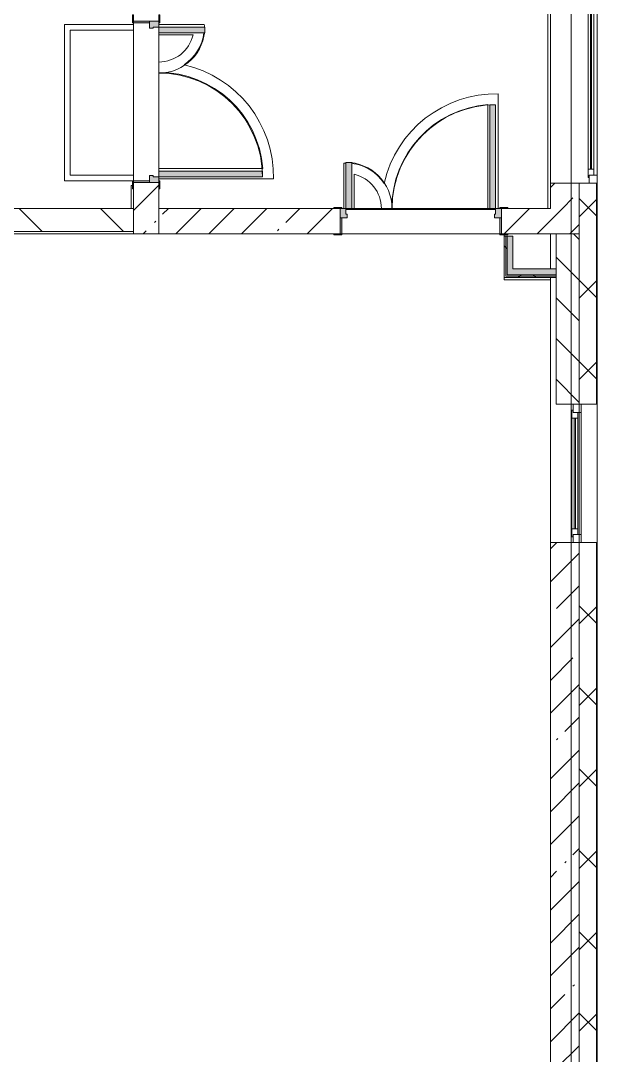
# Model space of a CAD drawing. Header units: millimetres. Extents: x 35378 to 237579, y -8553 to 29000.
# Drawn here: x 228625 to 233633, y 3249 to 12230 of the extents above; entities that cross this region are included whole.
import ezdxf

# ---------------------------------------------------------------- set-up
doc = ezdxf.new("R2010")
doc.units = ezdxf.units.MM
doc.linetypes.add('Осевая', pattern=[3175, 635, -476.25, 1587.5, -476.25])
for name, color, linetype, lineweight, true_color in [('A-DOOR-1', 7, 'Continuous', 5, 0xaaaaaa), ('A-DOOR-2', 7, 'Continuous', 5, 0xe2e2e2), ('A-DOOR-FRAM-1', 7, 'Continuous', 5, 0xe2e2e2), ('A-DOOR-FRAM-2', 7, 'Continuous', 5, 0xaaaaaa), ('A-FLOR-2', 7, 'Continuous', 5, 0xaaaaaa), ('I-WALL-1', 7, 'Continuous', 9, 0xe7e7e7)]:
    doc.layers.add(name, color=color, linetype=linetype, lineweight=lineweight, true_color=true_color)
for name, color, linetype, lineweight in [('A-GLAZ-2', 7, 'Continuous', 5), ('A-WALL', 7, 'Continuous', 9), ('A-WALL-4', 7, 'Continuous', 5), ('I-WALL-3', 7, 'Continuous', 5), ('Оси', 7, 'Continuous', 9), ('Оси-2', 7, 'Осевая', 9)]:
    doc.layers.add(name, color=color, linetype=linetype, lineweight=lineweight)
pattern_1 = [(45, (108394.95, 0), (-285.1231, 285.1231), []), (45, (108680.07, 0), (-285.1231, 285.1231), [504.031, -100.806, 16.764, -84.042])]
pattern_2 = [(45, (108394.95, 0), (-530.33, 530.33), []), (135, (108394.95, 0), (-530.33, -530.33), [])]

# ---------------------------------------------------------------- blocks, each defined once
blk = doc.blocks.new('120_Окно_СКБ_1Ст - 120_Окно_СКБ_1Ст 1200х2500_h_ с форточкой 3-24161067-3_5_2_птичка')
at = {"layer": 'A-GLAZ-2'}
for p, q in [((-600, -127), (-600, -57)), ((-600, -57), (-530, -57)), ((600, -57), (-600, -57)), ((-530, -57), (-530, -127)), ((530, -87), (-530, -87)), ((-530, -87), (-530, -127)), ((-480, -137), (-480, -87)), ((480, -137), (480, -87)), ((530, -127), (530, -57)), ((530, -57), (600, -57)), ((530, -127), (530, -87)), ((600, -57), (600, -127)), ((-530, -127), (-600, -127)), ((-600, -127), (-550, -127)), ((-530, -127), (-550, -127)), ((-550, -127), (-550, -137)), ((-550, -137), (550, -137)), ((550, -137), (-550, -137)), ((-480, -107), (480, -107)), ((480, -117), (-480, -117)), ((600, -127), (530, -127)), ((550, -127), (530, -127)), ((550, -127), (600, -127)), ((550, -137), (550, -127))]:
    blk.add_line(p, q, dxfattribs=at)
blk = doc.blocks.new('110_Дверь_СКБ_2Ст - Д-5_п_ Из игровой в коридор-32679362-3_5_2_птичка')
at = {"layer": 'A-DOOR-2'}
for points in [[(612.5, 110), (662.5, 110), (662.5, 1010), (612.5, 1010), (612.5, 153.6)], [(-587.5, 110), (-587.5, 510), (-637.5, 510), (-637.5, 110)], [(712.5, -110), (712.5, 30), (697.5, 30), (697.5, -110)]]:
    blk.add_hatch(color=256, dxfattribs=at).paths.add_polyline_path(points)
h = blk.add_hatch(color=256, dxfattribs=at)
h.paths.add_polyline_path([(-627.5, 30), (-627.5, 60), (-637.5, 60), (-640.6, 110), (-687.5, 110), (-687.5, 30), (-640.6, 30)])
h.paths.add_polyline_path([(712.5, 30), (712.5, 110), (662.5, 110), (662.5, 60), (652.5, 60), (652.5, 30)])
at = {"layer": 'A-DOOR-FRAM-1'}
for points in [[(-672.5, 110), (-672.5, 118), (-742.5, 118), (-742.5, 110)], [(767.5, 110), (767.5, 118), (697.5, 118), (697.5, 110), (757.7, 110)], [(-672.5, -110), (-672.5, 30), (-687.5, 30), (-687.5, -110)], [(-672.5, -118), (-672.5, -110), (-742.5, -110), (-742.5, -118)], [(767.5, -118), (767.5, -110), (697.5, -110), (697.5, -118), (757.7, -118)]]:
    blk.add_hatch(color=256, dxfattribs=at).paths.add_polyline_path(points)
at = {"layer": 'A-DOOR-1'}
for p, q in [((662.5, 1010), (612.5, 1010)), ((612.5, 1010), (612.5, 110)), ((662.5, 110), (662.5, 1010)), ((-637.5, 510), (-637.5, 110)), ((-587.5, 510), (-637.5, 510)), ((-587.5, 110), (-587.5, 510)), ((-637.5, 110), (-587.5, 110)), ((612.5, 110), (662.5, 110))]:
    blk.add_line(p, q, dxfattribs=at)
for centre, radius, start, end in [((662.5, 110), 900, 90, 180), ((-637.5, 110), 400, 360, 90)]:
    blk.add_arc(centre, radius, start, end, dxfattribs=at)
at = {"layer": 'A-DOOR-FRAM-2'}
for p, q in [((-672.5, 118), (-742.5, 118)), ((-742.5, 118), (-742.5, 110)), ((-742.5, 110), (-672.5, 110)), ((-637.5, 110), (-687.5, 110)), ((-687.5, 110), (-687.5, 30)), ((-672.5, 110), (-672.5, 118)), ((-637.5, 60), (-637.5, 110)), ((662.5, 110), (662.5, 60)), ((712.5, 110), (662.5, 110)), ((767.5, 118), (697.5, 118)), ((697.5, 118), (697.5, 110)), ((697.5, 110), (767.5, 110)), ((712.5, 30), (712.5, 110)), ((767.5, 110), (767.5, 118)), ((-687.5, 30), (-627.5, 30)), ((-672.5, 30), (-687.5, 30)), ((-687.5, 30), (-687.5, -110)), ((-672.5, -110), (-672.5, 30)), ((-627.5, 60), (-637.5, 60)), ((-627.5, 30), (-627.5, 60)), ((662.5, 60), (652.5, 60)), ((652.5, 60), (652.5, 30)), ((652.5, 30), (712.5, 30)), ((712.5, 30), (697.5, 30)), ((697.5, 30), (697.5, -110)), ((712.5, -110), (712.5, 30)), ((-672.5, -110), (-742.5, -110)), ((-742.5, -110), (-742.5, -118)), ((-742.5, -118), (-672.5, -118)), ((-687.5, -110), (-672.5, -110)), ((-672.5, -118), (-672.5, -110)), ((697.5, -110), (712.5, -110)), ((767.5, -110), (697.5, -110)), ((697.5, -110), (697.5, -118)), ((697.5, -118), (767.5, -118)), ((767.5, -118), (767.5, -110))]:
    blk.add_line(p, q, dxfattribs=at)
blk = doc.blocks.new('110_Дверь_СКБ_2Ст - Д-1_л_Лестничная клетка EIS60 2-32142534-3_5_2_птичка')
at = {"layer": 'A-DOOR-2'}
for points in [[(612.5, 110), (662.5, 110), (662.5, 1010), (612.5, 1010), (612.5, 604.4)], [(-587.5, 110), (-587.5, 510), (-637.5, 510), (-637.5, 110)], [(712.5, -110), (712.5, 30), (697.5, 25.9), (697.5, -110)]]:
    blk.add_hatch(color=256, dxfattribs=at).paths.add_polyline_path(points)
h = blk.add_hatch(color=256, dxfattribs=at)
h.paths.add_polyline_path([(652.5, 30), (712.5, 30), (712.5, 110), (662.5, 110), (662.5, 60), (652.5, 60)])
h.paths.add_polyline_path([(-687.5, 30), (-627.5, 30), (-627.5, 60), (-637.5, 60), (-637.5, 110), (-687.5, 110)])
at = {"layer": 'A-DOOR-FRAM-1'}
for points in [[(-672.5, 110), (-672.5, 118), (-742.5, 118), (-742.5, 110)], [(767.5, 110), (767.5, 118), (697.5, 118), (697.5, 110)], [(-672.5, -110), (-672.5, 30), (-687.5, 25.9), (-687.5, -110)], [(-672.5, -118), (-672.5, -110), (-742.5, -110), (-742.5, -118)], [(767.5, -118), (767.5, -110), (697.5, -110), (697.5, -118)]]:
    blk.add_hatch(color=256, dxfattribs=at).paths.add_polyline_path(points)
at = {"layer": 'A-DOOR-1'}
for p, q in [((662.5, 1010), (612.5, 1010)), ((612.5, 1010), (612.5, 110)), ((662.5, 110), (662.5, 1010)), ((-637.5, 510), (-637.5, 110)), ((-587.5, 510), (-637.5, 510)), ((-587.5, 110), (-587.5, 510)), ((-637.5, 110), (-587.5, 110)), ((612.5, 110), (662.5, 110))]:
    blk.add_line(p, q, dxfattribs=at)
for centre, radius, start, end in [((662.5, 110), 900, 90, 180), ((-637.5, 110), 400, 360, 90)]:
    blk.add_arc(centre, radius, start, end, dxfattribs=at)
at = {"layer": 'A-DOOR-FRAM-2'}
for p, q in [((-672.5, 118), (-742.5, 118)), ((-742.5, 118), (-742.5, 110)), ((-742.5, 110), (-672.5, 110)), ((-637.5, 110), (-687.5, 110)), ((-687.5, 110), (-687.5, 30)), ((-672.5, 110), (-672.5, 118)), ((-637.5, 60), (-637.5, 110)), ((662.5, 110), (662.5, 60)), ((712.5, 110), (662.5, 110)), ((767.5, 118), (697.5, 118)), ((697.5, 118), (697.5, 110)), ((697.5, 110), (767.5, 110)), ((712.5, 30), (712.5, 110)), ((767.5, 110), (767.5, 118)), ((-687.5, 30), (-627.5, 30)), ((-672.5, 30), (-687.5, 30)), ((-687.5, 30), (-687.5, -110)), ((-672.5, -110), (-672.5, 30)), ((-627.5, 60), (-637.5, 60)), ((-627.5, 30), (-627.5, 60)), ((662.5, 60), (652.5, 60)), ((652.5, 60), (652.5, 30)), ((652.5, 30), (712.5, 30)), ((712.5, 30), (697.5, 30)), ((697.5, 30), (697.5, -110)), ((712.5, -110), (712.5, 30)), ((-672.5, -110), (-742.5, -110)), ((-742.5, -110), (-742.5, -118)), ((-742.5, -118), (-672.5, -118)), ((-687.5, -110), (-672.5, -110)), ((-672.5, -118), (-672.5, -110)), ((697.5, -110), (712.5, -110)), ((767.5, -110), (697.5, -110)), ((697.5, -110), (697.5, -118)), ((697.5, -118), (767.5, -118)), ((767.5, -118), (767.5, -110))]:
    blk.add_line(p, q, dxfattribs=at)
blk = doc.blocks.new('120_Окно_СКБ_2Ст_Фрамуга сверху - 120_Окно_СКБ_2Ст_2300х2500_h_ ДОО 2-24160916-3_5_2_птичка')
at = {"layer": 'A-GLAZ-2'}
for p, q in [((-1150, 13), (-1150, 83)), ((-1150, 83), (-1080, 83)), ((1150, 83), (-1150, 83)), ((-1080, 13), (-1150, 13)), ((-1150, 13), (-540, 13)), ((-1080, 83), (-1080, 13)), ((-1080, 83), (1080, 83)), ((-590, 53), (-1080, 53)), ((-590, 43), (-1080, 43)), ((-1080, 13), (-540, 13)), ((-590, 13), (-590, 83)), ((-590, 83), (-520, 83)), ((-520, 13), (-590, 13)), ((-520, 13), (-540, 13)), ((-540, 13), (-540, 3)), ((-540, 3), (1100, 3)), ((1100, 3), (-540, 3)), ((-520, 83), (-520, 13)), ((1080, 53), (-520, 53)), ((-520, 53), (-520, 13)), ((-470, 3), (-470, 53)), ((-470, 33), (1030, 33)), ((1030, 23), (-470, 23)), ((1030, 3), (1030, 53)), ((1080, 13), (1080, 83)), ((1080, 83), (1150, 83)), ((1080, 13), (1080, 53)), ((1150, 13), (1080, 13)), ((1100, 13), (1080, 13)), ((1100, 13), (1150, 13)), ((1100, 3), (1100, 13)), ((1150, 83), (1150, 13))]:
    blk.add_line(p, q, dxfattribs=at)

msp = doc.modelspace()

# ---------------------------------------------------------------- hatches: boundary and pattern name
at = {"layer": 'A-WALL-4'}
h = msp.add_hatch(dxfattribs=at)
h.set_pattern_fill('FP_98', color=256, style=0, pattern_type=2)
h.set_pattern_definition([(45, (108394.95, 0), (-353.5534, 353.5534), []), (135, (108394.95, 0), (-353.5534, -353.5534), [])])
h.paths.add_polyline_path([(233474.9, -250), (233624.9, -250), (233624.9, 7700), (233474.9, 7700), (233474.9, -100)])
h.paths.add_polyline_path([(233624.9, 8900), (233624.9, 10820), (233474.9, 10820), (233474.9, 8900)])
h.paths.add_polyline_path([(233624.9, 13120), (233624.9, 21400), (233474.9, 21400), (233474.9, 13120)])
h = msp.add_hatch(dxfattribs=at)
h.set_pattern_fill('FP_96', color=256, style=0, pattern_type=2)
h.set_pattern_definition([(135, (108394.95, 0), (-176.7767, -176.7767), [])])
h.paths.add_polyline_path([(233474.9, 8900), (233474.9, 10380), (233274.9, 10380), (233274.9, 8900)])
at = {"layer": 'I-WALL-1'}
for points in [[(232899.9, 10025), (232899.9, 10360), (232849.9, 10360), (232849.9, 10025)], [(233274.9, 10025), (233274.9, 10075), (232899.9, 10075), (232899.9, 10025)]]:
    msp.add_hatch(color=256, dxfattribs=at).paths.add_polyline_path(points)
at = {"layer": 'I-WALL-3'}
h = msp.add_hatch(dxfattribs=at)
h.set_pattern_fill('FP_94', color=256, style=0, pattern_type=2)
h.set_pattern_definition(pattern_1)
h.paths.add_polyline_path([(233224.9, 10600), (233474.9, 10600), (233474.9, 10820), (233224.9, 10820), (233224.9, 10643.6)])
h.paths.add_polyline_path([(233474.9, 13120), (233474.9, 21400), (233224.9, 21400), (233224.9, 13120)])
h = msp.add_hatch(dxfattribs=at)
h.set_pattern_fill('FP_94', color=256, style=0, pattern_type=2)
h.set_pattern_definition(pattern_1)
h.paths.add_polyline_path([(229604.9, 10380), (229824.9, 10380), (229824.9, 10825), (229604.9, 10825), (229604.9, 10400)])
h.paths.add_polyline_path([(229824.9, 12225), (229824.9, 13400), (229604.9, 13400), (229604.9, 12225), (229774.9, 12225)])
h.paths.add_polyline_path([(229604.9, 13900), (229824.9, 13900), (229824.9, 18600), (229604.9, 18600), (229604.9, 14692.9)])
h.paths.add_polyline_path([(229824.5, 19100), (229824.9, 19100), (229824.9, 19110), (229604.9, 19110), (229604.9, 19100)])
h = msp.add_hatch(dxfattribs=at)
h.set_pattern_fill('FP_97', color=256, style=0, pattern_type=2)
h.set_pattern_definition([(135, (108394.95, 0), (-353.5534, -353.5534), [])])
h.paths.add_polyline_path([(227724.9, 10400), (229604.9, 10400), (229604.9, 10600), (227724.9, 10600)])
h.paths.add_polyline_path([(216099.9, 10400), (216099.9, 10600), (215744.9, 10600), (215744.9, 10400), (216044.9, 10400)])
h.paths.add_polyline_path([(217699.9, 10400), (218624.9, 10400), (218624.9, 10600), (217499.9, 10600), (217499.9, 10400), (217554.9, 10400)])
h.paths.add_polyline_path([(220260.7, 10400), (220324.9, 10400), (220324.9, 10600), (219574.9, 10600), (219574.9, 10400), (219604.9, 10400)])
h = msp.add_hatch(dxfattribs=at)
h.set_pattern_fill('FP_94', color=256, style=0, pattern_type=2)
h.set_pattern_definition(pattern_1)
h.paths.add_polyline_path([(229824.9, 10380), (231399.9, 10380), (231399.9, 10600), (229824.9, 10600)])
h.paths.add_polyline_path([(233474.9, 10380), (233474.9, 10600), (232799.9, 10600), (232799.9, 10380), (233311.3, 10380)])
h = msp.add_hatch(dxfattribs=at)
h.set_pattern_fill('FP_183', color=256, style=0, pattern_type=2)
h.set_pattern_definition(pattern_2)
h.paths.add_polyline_path([(232837.4, 10000), (232837.4, 10360), (232824.9, 10360), (232824.9, 10000)])
h = msp.add_hatch(dxfattribs=at)
h.set_pattern_fill('FP_183', color=256, style=0, pattern_type=2)
h.set_pattern_definition(pattern_2)
h.paths.add_polyline_path([(232849.9, 10012.5), (232845.2, 10360), (232837.4, 10360), (232837.4, 10012.5)])
h = msp.add_hatch(dxfattribs=at)
h.set_pattern_fill('FP_183', color=256, style=0, pattern_type=2)
h.set_pattern_definition(pattern_2)
h.paths.add_polyline_path([(232837.4, 10000), (233274.9, 10000), (233274.9, 10012.5), (232837.4, 10012.5)])
h = msp.add_hatch(dxfattribs=at)
h.set_pattern_fill('FP_183', color=256, style=0, pattern_type=2)
h.set_pattern_definition(pattern_2)
h.paths.add_polyline_path([(233274.9, 10012.5), (233274.9, 10025), (232849.9, 10025), (232849.9, 10012.5), (232899.9, 10012.5)])
h = msp.add_hatch(dxfattribs=at)
h.set_pattern_fill('FP_94', color=256, style=0, pattern_type=2)
h.set_pattern_definition(pattern_1)
h.paths.add_polyline_path([(233474.9, -100), (233474.9, 7700), (233224.9, 7700), (233224.9, -100)])

# ---------------------------------------------------------------- linework, layer by layer
at = {"layer": 'A-FLOR-2'}
for p, q in [((233203.9, 10600), (233203.9, 13450)), ((229004.9, 12197.6), (229004.9, 10840)), ((229604.9, 12197.6), (229004.9, 12197.6)), ((229054.9, 10890), (229054.9, 12147.6)), ((229054.9, 12147.6), (229604.9, 12147.6)), ((229604.9, 12147.6), (229604.9, 12197.6)), ((230219.7, 12197.6), (229825.3, 12197.6)), ((229825.3, 12197.6), (229825.3, 12175)), ((229825.3, 12125), (229825.3, 12107.6)), ((229825.3, 12107.6), (230122.4, 12107.6)), ((229825.3, 11871.4), (229825.3, 11781.4)), ((232772.8, 10600), (232772.8, 11594.3)), ((232682.8, 11501.8), (232682.8, 10599.5)), ((231431.6, 10993.9), (231431.6, 10600)), ((229604.9, 10890), (229054.9, 10890)), ((229604.9, 10840), (229604.9, 10890)), ((230727.5, 10946.4), (229825.3, 10946.4)), ((229825.3, 10946.4), (229825.3, 10925)), ((229825.3, 10875), (229825.3, 10856.4)), ((231521.6, 10599.5), (231521.6, 10896.6)), ((229004.9, 10840), (229596.9, 10840)), ((229583.9, 10800), (229596.9, 10800)), ((229583.9, 10600), (229583.9, 10800)), ((229825.3, 10856.4), (230820.1, 10856.4)), ((231449.9, 10599.5), (231521.6, 10599.5)), ((231757.8, 10599.5), (231847.8, 10599.5)), ((232682.8, 10599.5), (232749.9, 10599.5)), ((231449.9, 10590), (232749.9, 10590)), ((229604.9, 10380), (227724.9, 10380)), ((232824.9, 10360), (232824.9, 10372)), ((232824.9, 9980), (232824.9, 10000)), ((233224.9, 9980), (232824.9, 9980))]:
    msp.add_line(p, q, dxfattribs=at)
for centre, radius, start, end in [((229825.3, 12176.4), 395, 303.54048, 352.50848), ((229825.3, 12176.4), 395, 359.78737, 3.07201), ((229825.3, 12176.4), 305, 270, 346.9573), ((229825.3, 10876.4), 905, 4.43687, 90), ((229825.3, 10876.4), 995, 358.8489, 77.32946), ((232752.8, 10599.5), 995, 88.8489, 167.32946), ((232752.8, 10599.5), 905, 94.43687, 180), ((231452.8, 10599.5), 395, 90.85139, 93.07201), ((231452.8, 10599.5), 395, 33.54048, 83.14192), ((231452.8, 10599.5), 305, 0, 76.9573)]:
    msp.add_arc(centre, radius, start, end, dxfattribs=at)
at = {"layer": 'A-WALL'}
for p, q in [((233474.9, 10820), (233474.9, 10600)), ((233474.9, 10600), (233474.9, 10820)), ((233624.9, 8900), (233624.9, 10820)), ((233627.9, 8900), (233627.9, 10820)), ((229604.9, 10400), (229604.9, 10600)), ((232837.4, 10012.5), (232837.4, 10360)), ((232849.9, 10025), (232849.9, 10360)), ((233474.9, 10380), (233274.9, 10380)), ((233474.9, 10380), (233474.9, 8900)), ((233474.9, 8900), (233474.9, 10380)), ((233274.9, 10012.5), (232837.4, 10012.5)), ((233274.9, 10025), (232849.9, 10025)), ((233624.9, -250), (233624.9, 7700)), ((233627.9, -253), (233627.9, 7700))]:
    msp.add_line(p, q, dxfattribs=at)
at = {"layer": 'A-WALL-4'}
for p, q in [((233632.9, 7700), (233632.9, 21558)), ((233632.9, 10820), (233474.9, 10820)), ((233474.9, 10600), (233474.9, 10380)), ((233274.9, 10380), (233274.9, 8900)), ((233274.9, 8900), (233474.9, 8900)), ((233474.9, 8900), (233632.9, 8900)), ((233474.9, 8900), (233474.9, -100)), ((233632.9, 7700), (233474.9, 7700)), ((233632.9, -258), (233632.9, 7700))]:
    msp.add_line(p, q, dxfattribs=at)
at = {"layer": 'I-WALL-3'}
for p, q in [((233224.9, 18850), (233224.9, 10600)), ((229604.9, 12197.6), (229604.9, 12210)), ((229604.9, 10890), (229604.9, 12147.6)), ((229824.9, 12125), (229824.9, 10925)), ((233474.9, 10820), (233224.9, 10820)), ((229604.9, 10770), (229604.9, 10600)), ((229824.9, 10380), (229824.9, 10770)), ((229604.9, 10600), (219604.9, 10600)), ((231344.9, 10600), (229824.9, 10600)), ((231521.6, 10600), (231757.7, 10600)), ((231846.9, 10600), (232682.8, 10600)), ((233224.9, 10600), (232854.9, 10600)), ((233474.9, 10380), (233474.9, 10600)), ((227724.9, 10400), (229604.9, 10400)), ((229604.9, 10400), (229604.9, 10380)), ((229604.9, 10380), (231344.9, 10380)), ((232784.9, 10380), (231414.9, 10380)), ((232824.9, 10360), (232824.9, 10000)), ((232899.9, 10360), (232824.9, 10360)), ((232854.9, 10380), (233274.9, 10380)), ((232899.9, 10075), (232899.9, 10360)), ((233224.9, 10075), (233224.9, 10380)), ((233274.9, 10075), (232899.9, 10075)), ((232824.9, 10000), (233274.9, 10000)), ((233224.9, 10000), (233224.9, 150)), ((233474.9, 8900), (233474.9, 7701)), ((233224.9, 7701), (233474.9, 7701)), ((233474.9, 7700), (233224.9, 7700)), ((233474.9, -100), (233474.9, 7700))]:
    msp.add_line(p, q, dxfattribs=at)
at = {"layer": 'Оси'}
for p, q in [((233404.9, 10029.8), (233404.9, 21915.1)), ((233404.9, -1906.3), (233404.9, 9979))]:
    msp.add_line(p, q, dxfattribs=at)
at = {"layer": 'Оси-2'}
msp.add_line((233404.9, 9979), (233404.9, 10029.8), dxfattribs=at)

# ---------------------------------------------------------------- block references
at = {"layer": 'A-DOOR-1', "rotation": 269.9999999999998}
msp.add_blockref('110_Дверь_СКБ_2Ст - Д-1_л_Лестничная клетка EIS60 2-32142534-3_5_2_птичка', (229714.9, 11537.5), dxfattribs=at)
at = {"layer": 'A-DOOR-1'}
msp.add_blockref('110_Дверь_СКБ_2Ст - Д-5_п_ Из игровой в коридор-32679362-3_5_2_птичка', (232087.4, 10490), dxfattribs=at)
at = {"layer": 'A-GLAZ-2', "rotation": 269.9999999999999}
for name, p in [('120_Окно_СКБ_2Ст_Фрамуга сверху - 120_Окно_СКБ_2Ст_2300х2500_h_ ДОО 2-24160916-3_5_2_птичка', (233549.9, 11970)), ('120_Окно_СКБ_1Ст - 120_Окно_СКБ_1Ст 1200х2500_h_ с форточкой 3-24161067-3_5_2_птичка', (233549.9, 8300))]:
    msp.add_blockref(name, p, dxfattribs=at)

doc.saveas('drawing.dxf')
